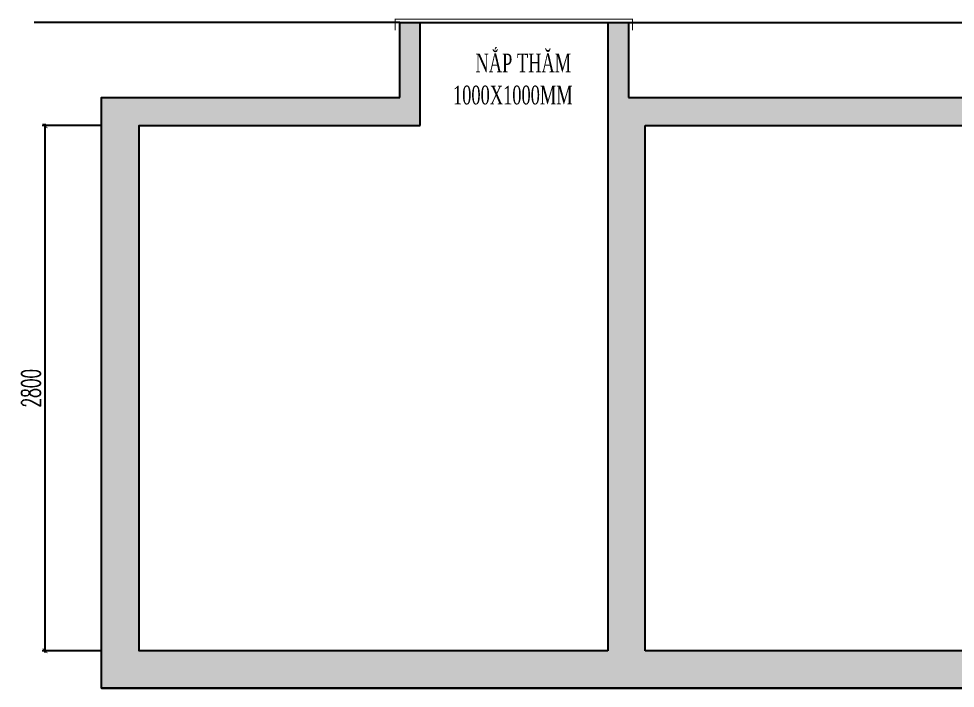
# Model space of a CAD drawing. Header units: millimetres. Extents: x -225363 to 347188, y -782467 to 813415.
# Drawn here: x 47291 to 52287, y 13226 to 16796 of the extents above; entities that cross this region are included whole.
import ezdxf

# ---------------------------------------------------------------- set-up
doc = ezdxf.new("R2010")
doc.units = ezdxf.units.MM
doc.layers.add('Text', color=3, linetype='Continuous')
doc.styles.add('HW_vnsimli', font='vnsimli.shx', dxfattribs={"width": 0.6})
doc.styles.add('mat bang 150', font='vntimeh.shx', dxfattribs={"width": 0.75})
doc.dimstyles.new('HW_ 1-50', dxfattribs={"dimscale": 50, "dimtxt": 2, "dimasz": 0.5, "dimexe": 0.3, "dimexo": 0, "dimgap": 0.5, "dimtad": 1, "dimdec": 0, "dimrnd": 10, "dimzin": 0, "dimdsep": 46, "dimtxsty": 'HW_vnsimli', "dimblk": 'ARCHTICK', "dimcen": 0.5, "dimdle": 0.2, "dimclrd": 8, "dimclre": 8, "dimclrt": 3, "dimadec": 0, "dimazin": 0, "dimtfac": 0.0001, "dimtdec": 0, "dimtix": 1, "dimtmove": 0, "dimatfit": 3, "dimldrblk": 'CLOSEDBLANK', "dimfxl": 0.18, "dimtfill": 1, "dimtolj": 1, "dimtzin": 0, "dimarcsym": 1})

# ---------------------------------------------------------------- blocks, each defined once
blk = doc.blocks.new('_ARCHTICK')
at = {"const_width": 0.15}
blk.add_lwpolyline([(-0.5, -0.5), (0.5, 0.5)], dxfattribs=at)
blk = doc.blocks.new('*D128')
at = {"color": 8, "lineweight": -2, "transparency": 16777216}
for p, q in [((47431.7, 13416), (47431.7, 16236)), ((47733.1, 16226), (47416.7, 16226)), ((47733.1, 13426), (47416.7, 13426))]:
    blk.add_line(p, q, dxfattribs=at)
at = {"layer": 'Defpoints', "color": 0, "transparency": 16777216}
for p in [(47431.7, 16226), (47733.1, 16226), (47733.1, 13426)]:
    blk.add_point(p, dxfattribs=at)
at = {"color": 8, "lineweight": -2, "transparency": 16777216, "xscale": 25, "yscale": 25, "zscale": 25}
for p, rotation in [((47431.7, 16226), 90), ((47431.7, 13426), 270)]:
    blk.add_blockref('_ARCHTICK', p, dxfattribs=dict(at, rotation=rotation))
at = {"color": 3, "transparency": 16777216, "insert": (47356.7, 14826), "char_height": 100, "attachment_point": 5, "rotation": 90, "style": 'HW_vnsimli', "bg_fill": 3, "box_fill_scale": 1.1, "bg_fill_color": 256, "bg_fill_true_color": 13158600, "bg_fill_transparency": 0}
blk.add_mtext('\\A1;2800', dxfattribs=at)
blk = doc.blocks.new('_ClosedBlank')
at = {"color": 0, "linetype": 'ByBlock', "lineweight": -2}
for p, q in [((-1, 0.17), (0, 0)), ((-1, 0.17), (-1, -0.17)), ((0, 0), (-1, -0.17))]:
    blk.add_line(p, q, dxfattribs=at)

msp = doc.modelspace()

# ---------------------------------------------------------------- hatches: boundary and pattern name
h = msp.add_hatch()
h.set_pattern_fill('BTCT2', color=8, scale=30, pattern_type=2)
h.set_pattern_definition([(50, (45534.51, 5884.03), (215.178, -18.8256), [22.5, -247.5]), (355, (45534.51, 5884.03), (-41.6254, 225.6576), [18, -198]), (100.4514, (45552.45, 5882.47), (173.5528, 206.8319), [19.122, -210.3426]), (46.1842, (45534.51, 5944.03), (320.1723, -49.6557), [33.75, -371.25]), (96.6356, (45561.2, 5939.9), (280.399, 292.2354), [28.683, -315.514]), (351.1842, (45534.5, 5944.03), (280.3986, 292.2356), [27, -297]), (21, (45564.51, 5929.03), (179.0721, -120.7857), [22.5, -247.5]), (326, (45564.51, 5929.03), (72.9946, 217.545), [18, -198]), (71.4514, (45579.44, 5918.97), (252.0668, 96.7591), [19.122, -210.3426]), (37.5, (45534.514, 5884.034), (3.64796, 99.86816), [0, -195.6, 0, -201, 0, -198.75]), (7.5, (45534.51, 5884.03), (78.92086, 118.3235), [0, -114.6, 0, -191.1, 0, -75.75]), (327.5, (45467.61, 5884.03), (160.14673, -6.76646), [0, -75, 0, -234, 0, -310.5]), (317.5, (45437.61, 5884.03), (174.9559, 30.0315), [0, -97.5, 0, -155.4, 0, -220.5]), (45, (45534.51, 5884.03), (-63.6396, 63.6396), []), (45, (45534.51, 5905.03), (-63.6396, 63.6396), [])])
h.paths.add_polyline_path([(57233.1, 16376), (56923.1, 16376), (56923.1, 16776), (56833.1, 16776), (56833.1, 16226), (57033.1, 16226), (57033.1, 13426), (55833.1, 13426), (55833.1, 16226), (55833.1, 16776), (55743.1, 16776), (55743.1, 16676), (55723.1, 16676), (55723.1, 16776), (55633.1, 16776), (55633.1, 16226), (55633.1, 13426), (50633.1, 13426), (50633.1, 16226), (54633.1, 16226), (54633.1, 16776), (54543.1, 16776), (54543.1, 16376), (50543.1, 16376), (50543.1, 16776), (50433.1, 16776), (50433.1, 16226), (50433.1, 13426), (47933.1, 13426), (47933.1, 16226), (49433.1, 16226), (49433.1, 16776), (49323.1, 16776), (49323.1, 16376), (47733.1, 16376), (47733.1, 13226), (57233.1, 13226)])

# ---------------------------------------------------------------- linework, layer by layer
for p, q in [((47733.1, 16376), (49323.1, 16376)), ((50543.1, 16376), (54543.1, 16376)), ((47733.1, 13226), (57233.1, 13226))]:
    msp.add_line(p, q)
at = {"const_width": 5}
msp.add_lwpolyline([(49299.2, 16733.4), (49299.2, 16793.4), (50565.5, 16793.4), (50565.5, 16733.4)], dxfattribs=at)
at = {"color": 8}
for points in [[(49323.1, 16776), (47373.9, 16776)], [(50543.1, 16776), (54543.1, 16776)]]:
    msp.add_lwpolyline(points, dxfattribs=at)
for points in [[(49323.1, 16376), (49323.1, 16776), (50543.1, 16776), (50543.1, 16376)], [(49433.1, 16226), (49433.1, 16776), (50433.1, 16776), (50433.1, 16226)], [(56923.1, 16376), (57233.1, 16376), (57233.1, 13226), (47733.1, 13226), (47733.1, 16376), (49323.1, 16376)], [(50543.1, 16376), (54543.1, 16376)], [(50433.1, 13426), (47933.1, 13426), (47933.1, 16226), (49433.1, 16226)], [(50433.1, 16226), (50433.1, 13426)], [(50633.1, 16226), (54633.1, 16226)], [(50633.1, 13426), (50633.1, 16226)], [(55633.1, 13426), (50633.1, 13426)]]:
    msp.add_lwpolyline(points)

# ---------------------------------------------------------------- texts
at = {"layer": 'Text', "color": 3, "ltscale": 2, "style": 'mat bang 150', "width": 0.65}
for s, p in [('n¾p th¨m', (49727.4, 16510.2)), ('1000x1000mm', (49607.4, 16339.1))]:
    msp.add_text(s, height=100, dxfattribs=at).set_placement(p)

# ---------------------------------------------------------------- next in the draw order: dimensions: what is measured, and where the dimension line sits
dim = msp.add_linear_dim(base=(47431.7, 16226), p1=(47733.1, 13426), p2=(47733.1, 16226), angle=90, dimstyle='HW_ 1-50')
dim.commit()
dim.dimension.update_dxf_attribs({"geometry": '*D128', "text_midpoint": (47356.7, 14826)})

doc.saveas('drawing.dxf')
